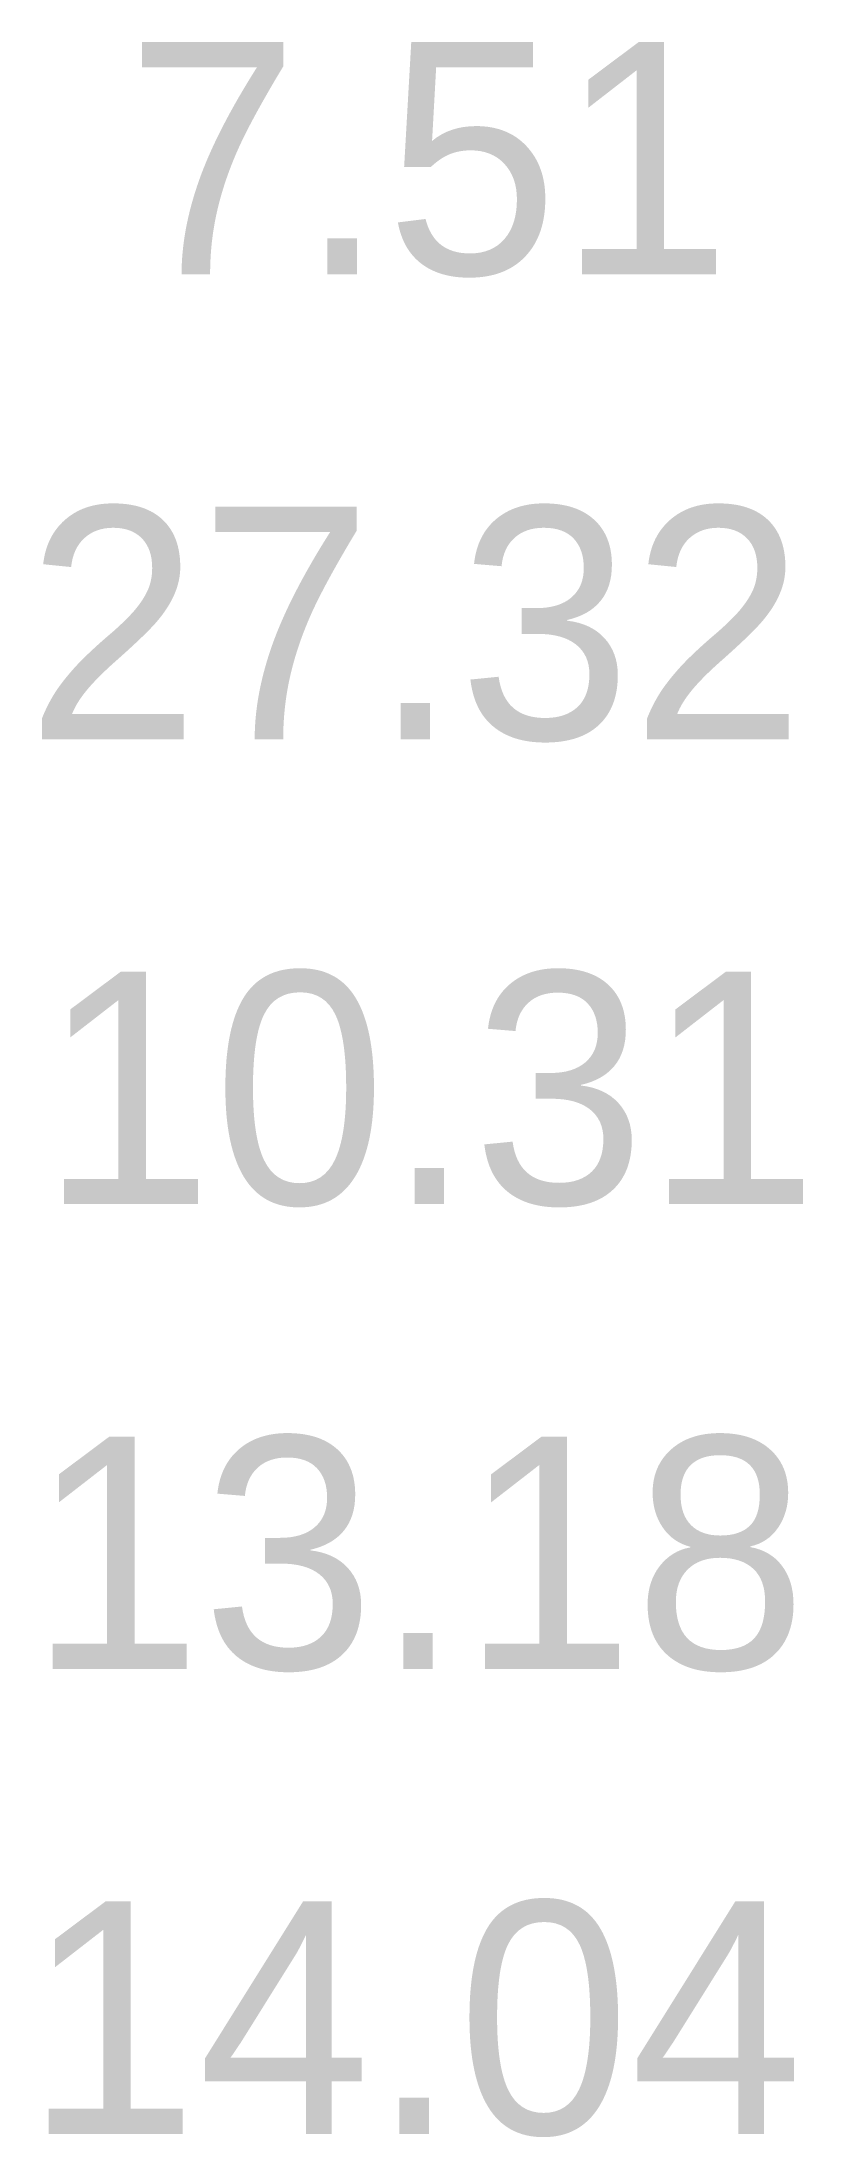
# Model space of a CAD drawing. Extents: x 534983 to 535500, y 1836722 to 1837312.
# Drawn here: x 534996.92 to 535001.83, y 1836721.74 to 1836735.26 of the extents above.
import ezdxf

# ---------------------------------------------------------------- set-up
doc = ezdxf.new("R2010")
doc.units = 0
doc.layers.add('2035 - DT PHAT TRIEN', color=7, linetype='Continuous')

msp = doc.modelspace()

# ---------------------------------------------------------------- texts
at = {"layer": '2035 - DT PHAT TRIEN'}
for s, p in [('7.51', (534997.46, 1836733.758)), ('27.32', (534996.816, 1836730.758)), ('10.31', (534996.906, 1836727.758)), ('13.18', (534996.833, 1836724.758)), ('14.04', (534996.808, 1836721.758))]:
    msp.add_text(s, height=1.5, dxfattribs=at).set_placement(p)

doc.saveas('drawing.dxf')
